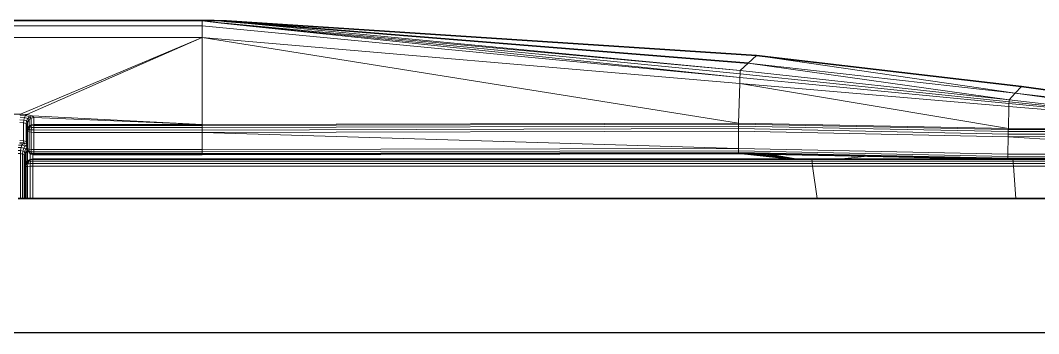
# Model space of a CAD drawing. Header units: inches. Extents: x 1 to 101, y 1 to 36.
# Drawn here: x 38.27 to 45.2, y 33.41 to 35.54 of the extents above; entities that cross this region are included whole.
import ezdxf

# ---------------------------------------------------------------- set-up
doc = ezdxf.new("R2010")
doc.units = ezdxf.units.IN
doc.header["$MEASUREMENT"] = 0
doc.layers.add('Default', color=7, linetype='Continuous')

msp = doc.modelspace()

# ---------------------------------------------------------------- linework, layer by layer
at = {"layer": 'Default', "color": 7, "lineweight": 35, "ltscale": 5.332711, "transparency": 33554687}
for p, q in [((36.7946, 35.5358), (39.5908, 35.5358)), ((39.5908, 35.5358), (39.6408, 35.5318)), ((39.6735, 35.5318), (39.6408, 35.5318)), ((39.6408, 35.5318), (39.6729, 35.5292)), ((39.6729, 35.5292), (39.6775, 35.5289)), ((43.278, 35.2958), (39.6735, 35.5318)), ((39.6775, 35.5289), (40.1164, 35.4938)), ((40.1164, 35.4938), (43.2224, 35.2454)), ((45.0802, 35.0861), (43.278, 35.2958)), ((46.8379, 34.8445), (45.0802, 35.0861)), ((38.3179, 34.8281), (38.3179, 34.7851)), ((38.3179, 34.7851), (38.3179, 34.7066)), ((38.3179, 34.7066), (38.3179, 34.6933)), ((38.3179, 34.6933), (38.3179, 34.6883)), ((38.3179, 34.6883), (38.3179, 34.6779)), ((38.3179, 34.6779), (38.3179, 34.6707)), ((38.3179, 34.6707), (38.3179, 34.6687)), ((38.3205, 34.6564), (38.3179, 34.6687)), ((38.3214, 34.6521), (38.3205, 34.6564)), ((38.3225, 34.6507), (38.3214, 34.6521)), ((38.3234, 34.6492), (38.3225, 34.6507)), ((38.3234, 34.6492), (38.3247, 34.6482)), ((38.326, 34.6454), (38.3247, 34.6482)), ((38.3286, 34.6416), (38.326, 34.6454)), ((38.3327, 34.6354), (38.3385, 34.6319)), ((38.3385, 34.6319), (38.3394, 34.6314)), ((38.3394, 34.6314), (38.346, 34.6276)), ((38.357, 34.6255), (38.346, 34.6276)), ((43.1559, 34.6308), (39.5085, 34.6243)), ((43.1559, 34.6308), (43.1823, 34.6302)), ((43.1823, 34.6302), (43.2278, 34.6293)), ((43.2278, 34.6293), (43.2805, 34.6282)), ((43.2805, 34.6282), (43.3228, 34.6273)), ((43.3531, 34.6267), (43.3228, 34.6273)), ((38.307, 34.6098), (38.307, 34.5413)), ((38.3108, 34.5604), (38.307, 34.5413)), ((38.3108, 34.5604), (38.3216, 34.5766)), ((38.3216, 34.5766), (38.3301, 34.5823)), ((38.3301, 34.5823), (38.3378, 34.5875)), ((38.3378, 34.5875), (38.3475, 34.5894)), ((38.357, 34.5912), (38.3475, 34.5894)), ((38.3629, 34.6243), (38.357, 34.6255)), ((43.5127, 34.5912), (38.357, 34.5912)), ((39.5085, 34.6243), (38.3629, 34.6243)), ((43.3531, 34.6267), (43.3665, 34.6264)), ((43.3665, 34.6264), (44.0334, 34.6125)), ((43.5485, 34.5912), (43.5127, 34.5912)), ((43.5603, 34.5912), (43.5485, 34.5912)), ((43.6561, 34.5912), (43.5603, 34.5912)), ((43.8366, 34.5912), (43.6561, 34.5912)), ((44.987, 34.5927), (43.8366, 34.5912)), ((44.0334, 34.6125), (44.987, 34.5927)), ((45.0232, 34.5912), (44.987, 34.5927)), ((45.0355, 34.5912), (45.0232, 34.5912)), ((46.1851, 34.5968), (45.0355, 34.5912)), ((46.2355, 34.5911), (45.0355, 34.5912)), ((38.307, 34.3236), (38.307, 34.5413)), ((38.2724, 34.3236), (38.257, 34.3236)), ((38.2864, 34.3236), (38.2724, 34.3236)), ((38.2974, 34.3236), (38.2864, 34.3236)), ((38.3045, 34.3236), (38.2974, 34.3236)), ((38.307, 34.3236), (38.3045, 34.3236)), ((38.3108, 34.3236), (38.307, 34.3236)), ((38.3216, 34.3236), (38.3108, 34.3236)), ((38.3378, 34.3236), (38.3216, 34.3236)), ((38.357, 34.3236), (38.3378, 34.3236)), ((43.6919, 34.3236), (38.357, 34.3236)), ((45.0417, 34.3236), (43.6919, 34.3236)), ((46.328, 34.3236), (45.0417, 34.3236)), ((48.768, 33.4145), (27.7694, 33.4054))]:
    msp.add_line(p, q, dxfattribs=at)
at = {"layer": 'Default', "color": 251, "lineweight": 0, "true_color": 0x525252, "transparency": 33554687}
for p, q in [((36.8773, 35.5318), (39.5082, 35.5318)), ((39.5082, 35.5318), (39.5082, 35.4992)), ((39.5082, 35.4992), (36.8773, 35.4992)), ((43.1659, 35.1467), (39.6371, 35.5177)), ((39.6371, 35.5177), (43.1669, 35.1717)), ((43.1669, 35.1717), (43.1659, 35.1467))]:
    msp.add_line(p, q, dxfattribs=at).dxf.unprotected_set("ltscale", 0)
at = {"layer": 'Default', "color": 7, "lineweight": 15, "ltscale": 5.332711, "transparency": 33554687}
for p, q in [((39.5082, 35.5318), (36.8773, 35.5318)), ((39.5908, 35.5358), (39.5082, 35.5318)), ((39.5082, 35.5318), (39.5082, 35.4992)), ((39.6371, 35.5199), (39.5082, 35.5318)), ((39.6371, 35.5177), (39.5082, 35.5318)), ((39.6775, 35.5289), (39.6735, 35.5318)), ((39.5082, 35.4992), (36.8773, 35.4992)), ((39.5082, 35.4992), (39.5082, 35.4203)), ((43.1659, 35.1467), (39.5082, 35.4992)), ((39.6371, 35.5177), (39.6371, 35.5199)), ((43.1669, 35.195), (39.6371, 35.5199)), ((43.1669, 35.1717), (39.6371, 35.5177)), ((39.5082, 35.4203), (36.8773, 35.4203)), ((39.5082, 35.4203), (38.2739, 34.8978)), ((38.3164, 34.8948), (39.5082, 35.4203)), ((43.165, 35.1073), (39.5082, 35.4203)), ((39.5082, 34.8284), (39.5082, 35.4203)), ((43.278, 35.2958), (43.2224, 35.2454)), ((43.2224, 35.2454), (43.1669, 35.195)), ((43.1669, 35.195), (43.1669, 35.1717)), ((43.1669, 35.195), (44.9963, 34.9945)), ((45.0383, 35.0403), (43.2224, 35.2454)), ((43.1659, 35.1467), (43.165, 35.1073)), ((43.1669, 35.1717), (43.1659, 35.1467)), ((44.9958, 34.9704), (43.1659, 35.1467)), ((44.9963, 34.9829), (43.1669, 35.1717)), ((43.165, 35.1073), (43.1567, 34.8369)), ((44.9953, 34.9507), (43.165, 35.1073)), ((45.0802, 35.0861), (45.0383, 35.0403)), ((44.9958, 34.9704), (44.9963, 34.9829)), ((44.9963, 34.9945), (45.0383, 35.0403)), ((44.9963, 34.9829), (44.9963, 34.9945)), ((46.7262, 34.8038), (44.9963, 34.9829)), ((45.0383, 35.0403), (46.8104, 34.8401)), ((44.9914, 34.8005), (44.9953, 34.9507)), ((44.9953, 34.9507), (44.9958, 34.9704)), ((46.6865, 34.806), (44.9953, 34.9507)), ((44.9958, 34.9704), (46.6865, 34.806)), ((38.1117, 34.8978), (38.2739, 34.8978)), ((38.2679, 34.8415), (38.2929, 34.8397)), ((38.2683, 34.8594), (38.2946, 34.8574)), ((38.2696, 34.8768), (38.2996, 34.8747)), ((38.2739, 34.8978), (38.2716, 34.8903)), ((38.2716, 34.8903), (38.3075, 34.8878)), ((38.2739, 34.8978), (38.3164, 34.8948)), ((38.2946, 34.8574), (38.2929, 34.8397)), ((38.2929, 34.8397), (38.2929, 34.7175)), ((38.2929, 34.8397), (38.3112, 34.8347)), ((38.2996, 34.8747), (38.2946, 34.8574)), ((38.314, 34.852), (38.2946, 34.8574)), ((38.3075, 34.8878), (38.2996, 34.8747)), ((38.323, 34.8685), (38.2996, 34.8747)), ((38.3075, 34.8878), (38.3164, 34.8948)), ((38.3366, 34.8804), (38.3075, 34.8878)), ((38.314, 34.852), (38.3112, 34.8347)), ((38.3112, 34.7128), (38.3112, 34.8347)), ((38.3112, 34.8347), (38.3179, 34.8281)), ((38.323, 34.8685), (38.314, 34.852)), ((38.314, 34.852), (38.3211, 34.8446)), ((38.3164, 34.8948), (38.3515, 34.8857)), ((38.3179, 34.8281), (38.3195, 34.8366)), ((38.3195, 34.8366), (38.3211, 34.8446)), ((38.3195, 34.8366), (38.3214, 34.8017)), ((38.3211, 34.8446), (38.3311, 34.8606)), ((38.323, 34.8685), (38.3304, 34.875)), ((38.3311, 34.8606), (38.323, 34.8685)), ((38.3304, 34.875), (38.3366, 34.8804)), ((38.3389, 34.866), (38.3311, 34.8606)), ((38.3311, 34.8606), (38.3311, 34.8157)), ((38.3366, 34.8804), (38.3447, 34.8833)), ((38.3462, 34.8711), (38.3366, 34.8804)), ((38.3389, 34.866), (38.3462, 34.8711)), ((38.3447, 34.8833), (38.3515, 34.8857)), ((38.3462, 34.8711), (38.3457, 34.8251)), ((38.3548, 34.873), (38.3462, 34.8711)), ((38.3515, 34.8857), (38.3625, 34.8748)), ((38.3515, 34.8857), (39.5082, 34.8284)), ((38.3548, 34.873), (38.3625, 34.8748)), ((38.3629, 34.8284), (38.3625, 34.8748)), ((38.3625, 34.8748), (39.5082, 34.8284)), ((43.1567, 34.8369), (39.5082, 34.8284)), ((43.1567, 34.8369), (43.1566, 34.8299)), ((44.9914, 34.8005), (43.1567, 34.8369)), ((38.3214, 34.8017), (38.3179, 34.7851)), ((38.3214, 34.7807), (38.3179, 34.7851)), ((38.3214, 34.8017), (38.3311, 34.8157)), ((38.3247, 34.797), (38.3214, 34.8017)), ((38.3214, 34.7807), (38.3247, 34.797)), ((38.3311, 34.777), (38.3214, 34.7807)), ((38.3214, 34.6643), (38.3214, 34.7807)), ((38.3247, 34.797), (38.3324, 34.8106)), ((38.3324, 34.792), (38.3247, 34.797)), ((38.3311, 34.8157), (38.3457, 34.8251)), ((38.3324, 34.8106), (38.3311, 34.8157)), ((38.3311, 34.777), (38.3324, 34.792)), ((38.3457, 34.7745), (38.3311, 34.777)), ((38.3311, 34.6605), (38.3311, 34.777)), ((38.3324, 34.8106), (38.3461, 34.8176)), ((38.336, 34.8041), (38.3324, 34.8106)), ((38.3324, 34.792), (38.336, 34.8041)), ((38.3461, 34.7915), (38.3324, 34.792)), ((38.3476, 34.8066), (38.336, 34.8041)), ((38.3457, 34.8251), (38.3629, 34.8284)), ((38.3457, 34.8251), (38.3461, 34.8176)), ((38.3461, 34.7915), (38.3457, 34.7745)), ((38.3457, 34.658), (38.3457, 34.7745)), ((38.3457, 34.7745), (38.3629, 34.7736)), ((38.3461, 34.8176), (38.3629, 34.8207)), ((38.3461, 34.8176), (38.3476, 34.8066)), ((38.3476, 34.8066), (38.3461, 34.7915)), ((38.3629, 34.791), (38.3461, 34.7915)), ((38.3629, 34.8075), (38.3476, 34.8066)), ((39.5082, 34.8284), (38.3629, 34.8284)), ((38.3629, 34.8207), (38.3629, 34.8284)), ((39.5082, 34.8211), (38.3629, 34.8207)), ((38.3629, 34.8207), (38.3629, 34.8075)), ((38.3629, 34.8075), (38.3629, 34.791)), ((39.5082, 34.8075), (38.3629, 34.8075)), ((38.3629, 34.791), (38.3629, 34.7736)), ((39.5082, 34.7902), (38.3629, 34.791)), ((38.3629, 34.6571), (38.3629, 34.7736)), ((38.3629, 34.7736), (39.5082, 34.7736)), ((39.5082, 34.8211), (43.1566, 34.8299)), ((39.5082, 34.8284), (39.5082, 34.8211)), ((39.5082, 34.8211), (39.5082, 34.8075)), ((39.5082, 34.8075), (43.1565, 34.8165)), ((39.5082, 34.8075), (39.5082, 34.7902)), ((39.5082, 34.7902), (43.1564, 34.7993)), ((39.5082, 34.7736), (39.5082, 34.7902)), ((39.5082, 34.7736), (43.1563, 34.7823)), ((39.5082, 34.7736), (39.5084, 34.6571)), ((43.1563, 34.7823), (43.156, 34.6647)), ((43.1564, 34.7993), (43.1563, 34.7823)), ((43.1563, 34.7823), (44.9902, 34.744)), ((43.1565, 34.8165), (43.1564, 34.7993)), ((43.1564, 34.7993), (44.9905, 34.7614)), ((43.1566, 34.8299), (43.1565, 34.8165)), ((43.1565, 34.8165), (44.9909, 34.779)), ((43.1566, 34.8299), (44.9912, 34.7928)), ((44.9905, 34.7614), (44.9909, 34.779)), ((44.9909, 34.779), (44.9912, 34.7928)), ((46.7597, 34.7825), (44.9909, 34.779)), ((44.9912, 34.7928), (44.9914, 34.8005)), ((46.7213, 34.7991), (44.9912, 34.7928)), ((46.6865, 34.806), (44.9914, 34.8005)), ((38.2929, 34.7175), (38.2679, 34.7191)), ((38.2685, 34.7041), (38.2946, 34.7023)), ((38.269, 34.6979), (38.2805, 34.6969)), ((38.288, 34.6964), (38.2805, 34.6969)), ((38.286, 34.692), (38.288, 34.6964)), ((38.288, 34.6964), (38.2914, 34.6959)), ((38.3112, 34.7128), (38.2929, 34.7175)), ((38.2946, 34.7023), (38.2929, 34.7175)), ((38.2974, 34.6954), (38.2946, 34.7023)), ((38.3141, 34.6971), (38.2946, 34.7023)), ((38.3179, 34.7066), (38.3112, 34.7128)), ((38.3141, 34.6971), (38.3112, 34.7128)), ((38.3179, 34.6933), (38.3141, 34.6971)), ((44.9878, 34.6257), (44.9902, 34.744)), ((44.9905, 34.7614), (44.9902, 34.744)), ((44.9902, 34.744), (46.779, 34.7497)), ((46.7807, 34.7629), (44.9905, 34.7614)), ((38.2724, 34.6297), (38.257, 34.6309)), ((38.2572, 34.6519), (38.2735, 34.6507)), ((38.2581, 34.6719), (38.2774, 34.6707)), ((38.2595, 34.6879), (38.282, 34.6866)), ((38.2735, 34.6507), (38.2724, 34.6297)), ((38.2864, 34.6264), (38.2724, 34.6297)), ((38.2724, 34.6297), (38.2724, 34.3236)), ((38.2735, 34.6507), (38.2774, 34.6707)), ((38.2735, 34.6507), (38.2884, 34.6473)), ((38.2774, 34.6707), (38.28, 34.6795)), ((38.2956, 34.6671), (38.2774, 34.6707)), ((38.28, 34.6795), (38.282, 34.6866)), ((38.286, 34.692), (38.282, 34.6866)), ((38.3047, 34.6824), (38.282, 34.6866)), ((38.2864, 34.6264), (38.2884, 34.6473)), ((38.2884, 34.6473), (38.2956, 34.6671)), ((38.2884, 34.6473), (38.3003, 34.6422)), ((38.2914, 34.6959), (38.2974, 34.6954)), ((38.2956, 34.6671), (38.3007, 34.6756)), ((38.2956, 34.6671), (38.3097, 34.6616)), ((38.2974, 34.6954), (38.3014, 34.6941)), ((38.3003, 34.6422), (38.2974, 34.6215)), ((38.3003, 34.6422), (38.3097, 34.6616)), ((38.3079, 34.636), (38.3003, 34.6422)), ((38.3007, 34.6756), (38.3047, 34.6824)), ((38.3045, 34.6157), (38.3079, 34.636)), ((38.3119, 34.6873), (38.3047, 34.6824)), ((38.3047, 34.6824), (38.3179, 34.6779)), ((38.307, 34.6098), (38.3105, 34.6298)), ((38.3079, 34.636), (38.3136, 34.6462)), ((38.3079, 34.636), (38.3105, 34.6298)), ((38.3097, 34.6616), (38.3169, 34.6696)), ((38.3186, 34.6548), (38.3097, 34.6616)), ((38.3105, 34.6298), (38.316, 34.6387)), ((38.3108, 34.5604), (38.3105, 34.6298)), ((38.3119, 34.6873), (38.3146, 34.6893)), ((38.3136, 34.6462), (38.3186, 34.6548)), ((38.316, 34.6387), (38.3215, 34.6479)), ((38.3169, 34.6696), (38.3179, 34.6707)), ((38.3179, 34.6687), (38.3214, 34.6643)), ((38.3186, 34.6548), (38.3205, 34.6564)), ((38.3214, 34.6521), (38.3186, 34.6548)), ((38.3205, 34.6564), (38.3214, 34.6643)), ((38.3214, 34.6643), (38.3311, 34.6605)), ((38.3215, 34.6479), (38.3234, 34.6492)), ((38.3216, 34.5766), (38.3215, 34.6479)), ((38.3247, 34.6482), (38.3324, 34.6461)), ((38.3304, 34.6388), (38.3286, 34.6416)), ((38.3327, 34.6354), (38.3304, 34.6388)), ((38.3311, 34.6605), (38.3324, 34.6461)), ((38.3311, 34.6605), (38.3457, 34.658)), ((38.3324, 34.6461), (38.336, 34.6359)), ((38.3324, 34.6461), (38.3461, 34.6426)), ((38.336, 34.6359), (38.3327, 34.6354)), ((38.3477, 34.6314), (38.336, 34.6359)), ((38.3378, 34.5875), (38.3385, 34.6319)), ((38.3629, 34.6571), (38.3457, 34.658)), ((38.3457, 34.658), (38.3461, 34.6426)), ((38.3477, 34.6314), (38.346, 34.6276)), ((38.3461, 34.6426), (38.3477, 34.6314)), ((38.3461, 34.6426), (38.3629, 34.6414)), ((38.3629, 34.6299), (38.3477, 34.6314)), ((39.5084, 34.6571), (38.3629, 34.6571)), ((38.3629, 34.6414), (38.3629, 34.6571)), ((39.5085, 34.642), (38.3629, 34.6414)), ((38.3629, 34.6414), (38.3629, 34.6299)), ((38.3629, 34.6299), (38.3629, 34.6243)), ((39.5085, 34.6299), (38.3629, 34.6299)), ((43.156, 34.6647), (39.5084, 34.6571)), ((39.5084, 34.6571), (39.5085, 34.642)), ((39.5085, 34.642), (43.156, 34.6494)), ((39.5085, 34.642), (39.5085, 34.6299)), ((39.5085, 34.6299), (43.1559, 34.6369)), ((39.5085, 34.6299), (39.5085, 34.6243)), ((43.156, 34.6494), (43.1559, 34.6369)), ((43.1559, 34.6369), (43.1559, 34.6308)), ((43.1559, 34.6369), (44.9871, 34.5984)), ((43.1559, 34.6308), (43.5127, 34.5912)), ((44.9878, 34.6257), (43.156, 34.6647)), ((43.156, 34.6647), (43.156, 34.6494)), ((43.156, 34.6494), (44.9874, 34.6107)), ((43.1823, 34.6302), (43.5127, 34.5912)), ((43.2278, 34.6293), (43.5127, 34.5912)), ((43.2805, 34.6282), (43.5485, 34.5912)), ((43.3228, 34.6273), (43.5603, 34.5912)), ((46.7745, 34.6305), (44.9878, 34.6257)), ((38.2864, 34.3236), (38.2864, 34.6264)), ((38.2864, 34.6264), (38.2974, 34.6215)), ((38.2974, 34.3236), (38.2974, 34.6215)), ((38.2974, 34.6215), (38.3045, 34.6157)), ((38.3045, 34.6157), (38.3045, 34.3236)), ((38.3045, 34.6157), (38.307, 34.6098)), ((38.3108, 34.5421), (38.3145, 34.5608)), ((38.3145, 34.5608), (38.3108, 34.5604)), ((38.3145, 34.5608), (38.323, 34.576)), ((38.323, 34.5598), (38.3145, 34.5608)), ((38.3216, 34.5766), (38.323, 34.576)), ((38.3216, 34.5429), (38.323, 34.5598)), ((38.323, 34.576), (38.3382, 34.5846)), ((38.323, 34.576), (38.327, 34.5725)), ((38.323, 34.5598), (38.327, 34.5725)), ((38.3382, 34.5618), (38.323, 34.5598)), ((38.327, 34.5725), (38.3399, 34.5767)), ((38.3378, 34.5875), (38.3382, 34.5846)), ((38.3382, 34.5618), (38.3378, 34.5434)), ((38.3382, 34.5846), (38.357, 34.5883)), ((38.3382, 34.5846), (38.3399, 34.5767)), ((38.3399, 34.5767), (38.3382, 34.5618)), ((38.357, 34.5624), (38.3382, 34.5618)), ((38.3399, 34.5767), (38.357, 34.5781)), ((38.357, 34.5912), (38.357, 34.6255)), ((38.357, 34.5883), (38.357, 34.5912)), ((43.6556, 34.5885), (38.357, 34.5883)), ((38.357, 34.5883), (38.357, 34.5781)), ((38.357, 34.5781), (38.357, 34.5624)), ((43.6563, 34.5781), (38.357, 34.5781)), ((38.357, 34.5624), (38.357, 34.5436)), ((43.6581, 34.5616), (38.357, 34.5624)), ((43.3531, 34.6267), (43.5603, 34.5912)), ((43.6561, 34.5912), (43.6556, 34.5885)), ((45.0229, 34.5885), (43.6556, 34.5885)), ((43.6556, 34.5885), (43.6563, 34.5781)), ((43.6563, 34.5781), (45.0233, 34.5781)), ((43.6581, 34.5616), (43.6563, 34.5781)), ((43.6605, 34.5436), (43.6581, 34.5616)), ((43.6581, 34.5616), (45.0243, 34.5616)), ((43.8366, 34.5912), (44.0334, 34.6125)), ((44.987, 34.5927), (44.9871, 34.5984)), ((44.9871, 34.5984), (44.9874, 34.6107)), ((46.7528, 34.6064), (44.9871, 34.5984)), ((44.9874, 34.6107), (44.9878, 34.6257)), ((46.7742, 34.6193), (44.9874, 34.6107)), ((45.0229, 34.5885), (45.0232, 34.5912)), ((46.3328, 34.5885), (45.0229, 34.5885)), ((45.0233, 34.5781), (45.0229, 34.5885)), ((46.3302, 34.5781), (45.0233, 34.5781)), ((45.0243, 34.5616), (45.0233, 34.5781)), ((45.0243, 34.5616), (45.0255, 34.5436)), ((46.3285, 34.5616), (45.0243, 34.5616)), ((45.0355, 34.5912), (45.0358, 34.5929)), ((38.3108, 34.5421), (38.307, 34.5413)), ((38.3216, 34.5429), (38.3108, 34.5421)), ((38.3108, 34.3236), (38.3108, 34.5421)), ((38.3378, 34.5434), (38.3216, 34.5429)), ((38.3216, 34.3236), (38.3216, 34.5429)), ((38.3378, 34.5434), (38.357, 34.5436)), ((38.3378, 34.3236), (38.3378, 34.5434)), ((38.357, 34.3236), (38.357, 34.5436)), ((38.357, 34.5436), (43.6605, 34.5436)), ((43.6605, 34.5436), (43.6919, 34.3236)), ((43.6605, 34.5436), (45.0255, 34.5436)), ((45.0255, 34.5436), (45.0417, 34.3236)), ((45.0255, 34.5436), (46.328, 34.5436))]:
    msp.add_line(p, q, dxfattribs=at)
at = {"layer": 'Default', "color": 250, "lineweight": 0, "true_color": 0x272727, "transparency": 33554687}
for p, q in [((39.5082, 35.4992), (39.5082, 35.5318)), ((39.5082, 35.5318), (39.6371, 35.5177)), ((43.1659, 35.1467), (39.5082, 35.4992)), ((39.6371, 35.5177), (43.1659, 35.1467))]:
    msp.add_line(p, q, dxfattribs=at).dxf.unprotected_set("ltscale", 0)
at = {"layer": 'Default', "color": 250, "lineweight": 0, "true_color": 0x454545, "transparency": 33554687}
for p, q in [((39.6735, 35.5318), (43.278, 35.2958)), ((43.2224, 35.2454), (39.6735, 35.5318)), ((43.1669, 35.195), (39.6775, 35.5289)), ((39.6775, 35.5289), (40.1164, 35.4938)), ((40.1164, 35.4938), (43.2224, 35.2454)), ((43.278, 35.2958), (43.2224, 35.2454)), ((43.2224, 35.2454), (43.278, 35.2958)), ((43.278, 35.2958), (45.0802, 35.0861)), ((45.0383, 35.0403), (43.278, 35.2958)), ((43.278, 35.2958), (45.0383, 35.0403)), ((43.1669, 35.195), (43.2224, 35.2454)), ((43.2224, 35.2454), (43.1669, 35.195)), ((44.9963, 34.9945), (43.1669, 35.195)), ((45.0383, 35.0403), (43.2224, 35.2454)), ((43.2224, 35.2454), (45.0383, 35.0403)), ((44.9963, 34.9945), (43.2224, 35.2454)), ((43.2224, 35.2454), (44.9963, 34.9945)), ((45.0802, 35.0861), (45.0383, 35.0403)), ((45.0383, 35.0403), (45.0802, 35.0861)), ((45.0802, 35.0861), (46.8104, 34.8401)), ((44.9958, 34.9704), (44.9963, 34.9829)), ((45.0383, 35.0403), (44.9963, 34.9945)), ((44.9963, 34.9945), (45.0383, 35.0403)), ((46.7262, 34.8038), (44.9963, 34.9945)), ((44.9963, 34.9829), (44.9963, 34.9945)), ((44.9963, 34.9945), (46.7262, 34.8038)), ((44.9963, 34.9829), (46.7262, 34.8038)), ((46.7262, 34.8038), (44.9963, 34.9829)), ((45.0383, 35.0403), (46.7387, 34.8048)), ((46.8104, 34.8401), (45.0383, 35.0403)), ((45.0383, 35.0403), (46.8104, 34.8401)), ((46.7387, 34.8048), (45.0383, 35.0403)), ((46.6865, 34.806), (44.9958, 34.9704))]:
    msp.add_line(p, q, dxfattribs=at).dxf.unprotected_set("ltscale", 0)
at = {"layer": 'Default', "color": 251, "lineweight": 0, "true_color": 0x6c6c6c, "transparency": 33554687}
for p, q in [((36.8773, 35.4992), (39.5082, 35.4992)), ((39.5082, 35.4992), (39.5082, 35.4203)), ((39.5082, 35.4203), (39.5082, 35.4992)), ((39.5082, 35.4992), (43.1659, 35.1467)), ((39.5082, 35.4203), (36.8773, 35.4203)), ((43.165, 35.1073), (39.5082, 35.4203)), ((43.1659, 35.1467), (43.165, 35.1073)), ((43.165, 35.1073), (43.1659, 35.1467)), ((43.1659, 35.1467), (44.9958, 34.9704)), ((44.9953, 34.9507), (43.165, 35.1073)), ((44.9958, 34.9704), (44.9953, 34.9507)), ((44.9912, 34.7928), (46.7213, 34.7991)), ((46.7597, 34.7825), (44.9912, 34.7928))]:
    msp.add_line(p, q, dxfattribs=at).dxf.unprotected_set("ltscale", 0)
at = {"layer": 'Default', "color": 251, "lineweight": 0, "true_color": 0x5a5a5a, "transparency": 33554687}
for p, q in [((39.6371, 35.5177), (39.6371, 35.5199)), ((39.6371, 35.5199), (43.1669, 35.195)), ((43.1669, 35.1717), (39.6371, 35.5177)), ((43.1669, 35.195), (43.1669, 35.1717)), ((43.1659, 35.1467), (43.1669, 35.1717)), ((44.9958, 34.9704), (43.1659, 35.1467)), ((43.1669, 35.1717), (44.9963, 34.9829)), ((44.9963, 34.9829), (44.9958, 34.9704)), ((44.9953, 34.9507), (44.9958, 34.9704)), ((46.6865, 34.806), (44.9953, 34.9507)), ((44.9958, 34.9704), (46.6865, 34.806))]:
    msp.add_line(p, q, dxfattribs=at).dxf.unprotected_set("ltscale", 0)
at = {"layer": 'Default', "color": 251, "lineweight": 0, "true_color": 0x666666, "transparency": 33554687}
for p, q in [((36.8773, 35.4203), (39.5082, 35.4203)), ((39.5082, 35.4203), (38.2739, 34.8978)), ((38.2739, 34.8978), (39.5082, 35.4203)), ((38.3164, 34.8948), (39.5082, 35.4203)), ((39.5082, 35.4203), (38.3164, 34.8948)), ((39.5082, 34.8284), (39.5082, 35.4203)), ((39.5082, 35.4203), (43.1567, 34.8369)), ((39.5082, 35.4203), (39.5082, 34.8284)), ((38.2739, 34.8978), (38.1117, 34.8978)), ((38.1117, 34.8978), (38.2739, 34.8978)), ((38.2739, 34.8978), (38.2716, 34.8903)), ((38.3164, 34.8948), (38.2739, 34.8978)), ((38.3515, 34.8857), (38.3164, 34.8948)), ((38.3625, 34.8748), (38.3515, 34.8857)), ((38.3515, 34.8857), (39.5082, 34.8284)), ((39.5082, 34.8284), (38.3515, 34.8857)), ((38.3629, 34.8284), (38.3625, 34.8748)), ((38.3625, 34.8748), (39.5082, 34.8284)), ((39.5082, 34.8284), (38.3625, 34.8748)), ((39.5082, 34.8284), (43.1567, 34.8369)), ((43.1567, 34.8369), (39.5082, 34.8284)), ((43.1567, 34.8369), (43.1566, 34.8299)), ((39.5082, 34.8284), (38.3629, 34.8284)), ((38.3629, 34.8284), (39.5082, 34.8284)), ((38.3629, 34.8207), (38.3629, 34.8284)), ((39.5082, 34.8211), (38.3629, 34.8207)), ((43.1566, 34.8299), (39.5082, 34.8211)), ((39.5082, 34.8284), (39.5082, 34.8211)), ((39.5082, 34.8211), (39.5082, 34.8284))]:
    msp.add_line(p, q, dxfattribs=at).dxf.unprotected_set("ltscale", 0)
at = {"layer": 'Default', "color": 251, "lineweight": 0, "true_color": 0x646464, "transparency": 33554687}
for p, q in [((39.5082, 35.4203), (43.165, 35.1073)), ((43.1567, 34.8369), (39.5082, 35.4203)), ((43.165, 35.1073), (43.1567, 34.8369)), ((43.1567, 34.8369), (43.165, 35.1073)), ((43.165, 35.1073), (44.9914, 34.8005)), ((43.1566, 34.8299), (43.1567, 34.8369)), ((44.9914, 34.8005), (43.1567, 34.8369)), ((43.1567, 34.8369), (44.9914, 34.8005)), ((44.9912, 34.7928), (43.1566, 34.8299)), ((44.9914, 34.8005), (44.9912, 34.7928))]:
    msp.add_line(p, q, dxfattribs=at).dxf.unprotected_set("ltscale", 0)
at = {"layer": 'Default', "color": 251, "lineweight": 0, "true_color": 0x545454, "transparency": 33554687}
for p, q in [((43.1669, 35.1717), (43.1669, 35.195)), ((43.1669, 35.195), (44.9963, 34.9945)), ((44.9963, 34.9829), (43.1669, 35.1717)), ((44.9963, 34.9945), (44.9963, 34.9829))]:
    msp.add_line(p, q, dxfattribs=at).dxf.unprotected_set("ltscale", 0)
at = {"layer": 'Default', "color": 251, "lineweight": 0, "true_color": 0x696969, "transparency": 33554687}
for p, q in [((44.9914, 34.8005), (43.165, 35.1073)), ((43.165, 35.1073), (44.9953, 34.9507)), ((44.9914, 34.8005), (44.9953, 34.9507)), ((44.9953, 34.9507), (44.9914, 34.8005)), ((44.9953, 34.9507), (46.6865, 34.806)), ((44.9912, 34.7928), (44.9914, 34.8005)), ((46.7213, 34.7991), (44.9912, 34.7928)), ((46.6865, 34.806), (44.9914, 34.8005)), ((44.9914, 34.8005), (46.6865, 34.806))]:
    msp.add_line(p, q, dxfattribs=at).dxf.unprotected_set("ltscale", 0)
at = {"layer": 'Default', "color": 9, "lineweight": 0, "true_color": 0xc6c6c6, "transparency": 33554687}
for p, q in [((38.2679, 34.8415), (38.2929, 34.8397)), ((38.2929, 34.8397), (38.2929, 34.7175)), ((38.3629, 34.7736), (39.5082, 34.7736)), ((38.3629, 34.6571), (38.3629, 34.7736)), ((39.5082, 34.7736), (39.5084, 34.6571)), ((39.5084, 34.6571), (39.5082, 34.7736)), ((39.5082, 34.7736), (43.156, 34.6647)), ((38.2929, 34.7175), (38.2679, 34.7191)), ((39.5084, 34.6571), (38.3629, 34.6571)), ((43.156, 34.6647), (39.5084, 34.6571))]:
    msp.add_line(p, q, dxfattribs=at).dxf.unprotected_set("ltscale", 0)
at = {"layer": 'Default', "color": 253, "lineweight": 0, "true_color": 0xa3a3a3, "transparency": 33554687}
for p, q in [((38.2929, 34.7175), (38.2929, 34.8397)), ((38.2929, 34.8397), (38.3112, 34.8347)), ((38.3112, 34.8347), (38.3112, 34.7128)), ((38.3112, 34.7128), (38.2929, 34.7175)), ((38.2974, 34.3236), (38.2974, 34.6215)), ((38.2974, 34.6215), (38.3045, 34.6157)), ((38.3045, 34.6157), (38.3045, 34.3236)), ((38.3045, 34.3236), (38.2974, 34.3236))]:
    msp.add_line(p, q, dxfattribs=at).dxf.unprotected_set("ltscale", 0)
at = {"layer": 'Default', "color": 251, "lineweight": 0, "true_color": 0x676767, "transparency": 33554687}
for p, q in [((38.3112, 34.7128), (38.3112, 34.8347)), ((38.3112, 34.8347), (38.3179, 34.8281)), ((38.3179, 34.8281), (38.3179, 34.7851)), ((38.3179, 34.7851), (38.3179, 34.7066)), ((38.3179, 34.7066), (38.3112, 34.7128))]:
    msp.add_line(p, q, dxfattribs=at).dxf.unprotected_set("ltscale", 0)
at = {"layer": 'Default', "color": 251, "lineweight": 0, "true_color": 0x5e5e5e, "transparency": 33554687}
for p, q in [((38.3179, 34.7851), (38.3214, 34.7807)), ((38.3179, 34.7066), (38.3179, 34.7851)), ((38.3214, 34.7807), (38.3214, 34.6643)), ((38.3179, 34.6933), (38.3179, 34.7066)), ((38.3179, 34.6883), (38.3179, 34.6933)), ((38.3179, 34.6779), (38.3179, 34.6883)), ((38.3179, 34.6707), (38.3179, 34.6779)), ((38.3179, 34.6687), (38.3179, 34.6707)), ((38.3214, 34.6643), (38.3179, 34.6687))]:
    msp.add_line(p, q, dxfattribs=at).dxf.unprotected_set("ltscale", 0)
at = {"layer": 'Default', "color": 253, "lineweight": 0, "true_color": 0xb0b0b0, "transparency": 33554687}
for p, q in [((38.3214, 34.7807), (38.3311, 34.777)), ((38.3214, 34.6643), (38.3214, 34.7807)), ((38.3311, 34.777), (38.3311, 34.6605)), ((38.3311, 34.6605), (38.3214, 34.6643))]:
    msp.add_line(p, q, dxfattribs=at).dxf.unprotected_set("ltscale", 0)
at = {"layer": 'Default', "color": 9, "lineweight": 0, "true_color": 0xc4c4c4, "transparency": 33554687}
for p, q in [((38.3311, 34.6605), (38.3311, 34.777)), ((38.3311, 34.777), (38.3457, 34.7745)), ((38.3457, 34.658), (38.3457, 34.7745)), ((38.3457, 34.7745), (38.3629, 34.7736)), ((38.3457, 34.7745), (38.3457, 34.658)), ((38.3629, 34.7736), (38.3629, 34.6571)), ((39.5082, 34.8075), (43.1565, 34.8165)), ((39.5082, 34.7902), (39.5082, 34.8075)), ((43.1564, 34.7993), (39.5082, 34.7902)), ((43.1565, 34.8165), (43.1564, 34.7993)), ((38.3457, 34.658), (38.3311, 34.6605)), ((38.3629, 34.6571), (38.3457, 34.658))]:
    msp.add_line(p, q, dxfattribs=at).dxf.unprotected_set("ltscale", 0)
at = {"layer": 'Default', "color": 8, "lineweight": 0, "true_color": 0x7f7f7f, "transparency": 33554687}
for p, q in [((38.3629, 34.8207), (39.5082, 34.8211)), ((38.3629, 34.8075), (38.3629, 34.8207)), ((39.5082, 34.8075), (38.3629, 34.8075)), ((39.5082, 34.8211), (39.5082, 34.8075))]:
    msp.add_line(p, q, dxfattribs=at).dxf.unprotected_set("ltscale", 0)
at = {"layer": 'Default', "color": 8, "lineweight": 0, "true_color": 0x727272, "transparency": 33554687}
for p, q in [((38.3629, 34.791), (38.3629, 34.8075)), ((38.3629, 34.8075), (39.5082, 34.8075)), ((39.5082, 34.7902), (38.3629, 34.791)), ((39.5082, 34.8075), (39.5082, 34.7902))]:
    msp.add_line(p, q, dxfattribs=at).dxf.unprotected_set("ltscale", 0)
at = {"layer": 'Default', "color": 9, "lineweight": 0, "true_color": 0xcbcbcb, "transparency": 33554687}
for p, q in [((38.3629, 34.7736), (38.3629, 34.791)), ((38.3629, 34.791), (39.5082, 34.7902)), ((39.5082, 34.7736), (38.3629, 34.7736)), ((39.5082, 34.7902), (39.5082, 34.7736)), ((43.1563, 34.7823), (43.1564, 34.7993)), ((44.9902, 34.744), (43.1563, 34.7823)), ((43.1564, 34.7993), (44.9905, 34.7614)), ((44.9905, 34.7614), (44.9902, 34.744)), ((38.257, 34.3236), (38.2724, 34.3236)), ((38.2724, 34.3236), (38.2864, 34.3236)), ((38.2864, 34.3236), (38.2974, 34.3236)), ((38.2974, 34.3236), (38.3045, 34.3236)), ((38.3045, 34.3236), (38.307, 34.3236)), ((38.307, 34.3236), (38.3108, 34.3236)), ((38.3108, 34.3236), (38.3216, 34.3236)), ((38.3216, 34.3236), (38.3378, 34.3236)), ((38.3378, 34.3236), (38.357, 34.3236)), ((38.357, 34.3236), (43.6919, 34.3236)), ((43.6919, 34.3236), (45.0417, 34.3236)), ((45.0417, 34.3236), (46.328, 34.3236)), ((48.768, 33.4145), (27.7694, 33.4054)), ((27.7694, 33.4054), (48.768, 33.4145))]:
    msp.add_line(p, q, dxfattribs=at).dxf.unprotected_set("ltscale", 0)
at = {"layer": 'Default', "color": 8, "lineweight": 0, "true_color": 0x7d7d7d, "transparency": 33554687}
for p, q in [((39.5082, 34.8211), (43.1566, 34.8299)), ((39.5082, 34.8075), (39.5082, 34.8211)), ((43.1565, 34.8165), (39.5082, 34.8075)), ((43.1566, 34.8299), (43.1565, 34.8165))]:
    msp.add_line(p, q, dxfattribs=at).dxf.unprotected_set("ltscale", 0)
at = {"layer": 'Default', "color": 8, "lineweight": 0, "true_color": 0x717171, "transparency": 33554687}
for p, q in [((39.5082, 34.7902), (43.1564, 34.7993)), ((39.5082, 34.7736), (39.5082, 34.7902)), ((43.1563, 34.7823), (39.5082, 34.7736)), ((43.1564, 34.7993), (43.1563, 34.7823)), ((38.3629, 34.6571), (39.5084, 34.6571)), ((38.3629, 34.6414), (38.3629, 34.6571)), ((39.5085, 34.642), (38.3629, 34.6414)), ((39.5084, 34.6571), (43.156, 34.6647)), ((39.5084, 34.6571), (39.5085, 34.642)), ((39.5085, 34.642), (39.5084, 34.6571)), ((43.156, 34.6494), (39.5085, 34.642)), ((39.5085, 34.6243), (43.1559, 34.6308)), ((43.1559, 34.6308), (43.5127, 34.5912)), ((43.156, 34.6647), (43.156, 34.6494)), ((43.5127, 34.5912), (43.2278, 34.6293)), ((43.2278, 34.6293), (43.2805, 34.6282)), ((43.2805, 34.6282), (43.5485, 34.5912)), ((43.5485, 34.5912), (43.2805, 34.6282)), ((43.2805, 34.6282), (43.3228, 34.6273)), ((43.3228, 34.6273), (43.5603, 34.5912)), ((38.357, 34.5912), (38.357, 34.6255)), ((38.357, 34.6255), (38.3629, 34.6243)), ((43.5127, 34.5912), (38.357, 34.5912)), ((38.357, 34.5883), (43.6556, 34.5885)), ((38.357, 34.5781), (38.357, 34.5883)), ((43.6563, 34.5781), (38.357, 34.5781)), ((38.3629, 34.6243), (39.5085, 34.6243)), ((43.5485, 34.5912), (43.5127, 34.5912)), ((43.5603, 34.5912), (43.5485, 34.5912)), ((43.6556, 34.5885), (43.6563, 34.5781))]:
    msp.add_line(p, q, dxfattribs=at).dxf.unprotected_set("ltscale", 0)
at = {"layer": 'Default', "color": 9, "lineweight": 0, "true_color": 0xc8c8c8, "transparency": 33554687}
for p, q in [((39.5082, 34.7736), (43.1563, 34.7823)), ((43.156, 34.6647), (39.5082, 34.7736)), ((43.156, 34.6647), (43.1563, 34.7823)), ((43.1563, 34.7823), (43.156, 34.6647)), ((43.1563, 34.7823), (44.9902, 34.744)), ((44.9902, 34.744), (44.9878, 34.6257)), ((44.9878, 34.6257), (43.156, 34.6647))]:
    msp.add_line(p, q, dxfattribs=at).dxf.unprotected_set("ltscale", 0)
at = {"layer": 'Default', "color": 9, "lineweight": 0, "true_color": 0xc3c3c3, "transparency": 33554687}
for p, q in [((43.1564, 34.7993), (43.1565, 34.8165)), ((44.9905, 34.7614), (43.1564, 34.7993)), ((43.1565, 34.8165), (43.1566, 34.8299)), ((43.1565, 34.8165), (44.9909, 34.779)), ((44.9909, 34.779), (43.1565, 34.8165)), ((43.1566, 34.8299), (44.9912, 34.7928)), ((44.9909, 34.779), (44.9905, 34.7614)), ((44.9912, 34.7928), (44.9909, 34.779))]:
    msp.add_line(p, q, dxfattribs=at).dxf.unprotected_set("ltscale", 0)
at = {"layer": 'Default', "color": 9, "lineweight": 0, "true_color": 0xc1c1c1, "transparency": 33554687}
for p, q in [((44.9905, 34.7614), (44.9909, 34.779)), ((44.9909, 34.779), (44.9912, 34.7928)), ((44.9909, 34.779), (46.7597, 34.7825)), ((46.7597, 34.7825), (44.9909, 34.779)), ((44.9912, 34.7928), (46.7597, 34.7825)), ((46.7807, 34.7629), (44.9905, 34.7614))]:
    msp.add_line(p, q, dxfattribs=at).dxf.unprotected_set("ltscale", 0)
at = {"layer": 'Default', "color": 9, "lineweight": 0, "true_color": 0xc9c9c9, "transparency": 33554687}
for p, q in [((44.9878, 34.6257), (44.9902, 34.744)), ((44.9902, 34.744), (46.7745, 34.6305)), ((46.7745, 34.6305), (44.9878, 34.6257)), ((38.357, 34.5436), (38.357, 34.5624)), ((38.357, 34.5624), (43.6581, 34.5616)), ((43.6581, 34.5616), (43.6605, 34.5436)), ((43.6605, 34.5436), (43.6581, 34.5616)), ((43.6581, 34.5616), (45.0243, 34.5616)), ((45.0243, 34.5616), (45.0255, 34.5436)), ((45.0255, 34.5436), (45.0243, 34.5616)), ((45.0243, 34.5616), (46.3285, 34.5616)), ((38.3378, 34.5434), (38.357, 34.5436)), ((38.3378, 34.3236), (38.3378, 34.5434)), ((38.357, 34.5436), (38.357, 34.3236)), ((43.6605, 34.5436), (38.357, 34.5436)), ((45.0255, 34.5436), (43.6605, 34.5436)), ((46.328, 34.5436), (45.0255, 34.5436)), ((38.357, 34.3236), (38.3378, 34.3236))]:
    msp.add_line(p, q, dxfattribs=at).dxf.unprotected_set("ltscale", 0)
at = {"layer": 'Default', "color": 250, "lineweight": 0, "true_color": 0x252525, "transparency": 33554687}
for p, q in [((44.9902, 34.744), (44.9905, 34.7614)), ((46.779, 34.7497), (44.9902, 34.744)), ((44.9905, 34.7614), (46.7807, 34.7629))]:
    msp.add_line(p, q, dxfattribs=at).dxf.unprotected_set("ltscale", 0)
at = {"layer": 'Default', "color": 9, "lineweight": 0, "true_color": 0xcacaca, "transparency": 33554687}
for p, q in [((44.9902, 34.744), (46.779, 34.7497)), ((46.7745, 34.6305), (44.9902, 34.744)), ((38.2724, 34.3236), (38.2724, 34.6297)), ((38.2724, 34.6297), (38.2864, 34.6264)), ((38.2864, 34.6264), (38.2864, 34.3236)), ((38.2864, 34.3236), (38.2724, 34.3236))]:
    msp.add_line(p, q, dxfattribs=at).dxf.unprotected_set("ltscale", 0)
at = {"layer": 'Default', "color": 251, "lineweight": 0, "true_color": 0x6d6d6d, "transparency": 33554687}
for p, q in [((38.257, 34.6309), (38.2724, 34.6297)), ((38.2724, 34.6297), (38.2724, 34.3236)), ((38.3216, 34.5429), (38.3378, 34.5434)), ((38.3216, 34.3236), (38.3216, 34.5429)), ((38.3378, 34.5434), (38.3378, 34.3236)), ((38.2724, 34.3236), (38.257, 34.3236)), ((38.3378, 34.3236), (38.3216, 34.3236))]:
    msp.add_line(p, q, dxfattribs=at).dxf.unprotected_set("ltscale", 0)
at = {"layer": 'Default', "color": 9, "lineweight": 0, "true_color": 0xbdbdbd, "transparency": 33554687}
for p, q in [((38.3629, 34.6414), (39.5085, 34.642)), ((38.3629, 34.6299), (38.3629, 34.6414)), ((39.5085, 34.6299), (38.3629, 34.6299)), ((39.5085, 34.642), (39.5085, 34.6299)), ((38.2864, 34.3236), (38.2864, 34.6264)), ((38.2864, 34.6264), (38.2974, 34.6215)), ((38.2974, 34.6215), (38.2974, 34.3236)), ((38.2974, 34.3236), (38.2864, 34.3236))]:
    msp.add_line(p, q, dxfattribs=at).dxf.unprotected_set("ltscale", 0)
at = {"layer": 'Default', "color": 253, "lineweight": 0, "true_color": 0x9c9c9c, "transparency": 33554687}
for p, q in [((38.3629, 34.6243), (38.3629, 34.6299)), ((38.3629, 34.6299), (39.5085, 34.6299)), ((39.5085, 34.6299), (39.5085, 34.6243)), ((39.5085, 34.6243), (38.3629, 34.6243))]:
    msp.add_line(p, q, dxfattribs=at).dxf.unprotected_set("ltscale", 0)
at = {"layer": 'Default', "color": 9, "lineweight": 0, "true_color": 0xbebebe, "transparency": 33554687}
for p, q in [((39.5085, 34.642), (43.156, 34.6494)), ((39.5085, 34.6299), (39.5085, 34.642)), ((43.1559, 34.6369), (39.5085, 34.6299)), ((43.156, 34.6494), (43.1559, 34.6369))]:
    msp.add_line(p, q, dxfattribs=at).dxf.unprotected_set("ltscale", 0)
at = {"layer": 'Default', "color": 253, "lineweight": 0, "true_color": 0x9f9f9f, "transparency": 33554687}
for p, q in [((39.5085, 34.6299), (43.1559, 34.6369)), ((43.1559, 34.6308), (39.5085, 34.6243)), ((39.5085, 34.6243), (39.5085, 34.6299)), ((43.1559, 34.6369), (43.1559, 34.6308))]:
    msp.add_line(p, q, dxfattribs=at).dxf.unprotected_set("ltscale", 0)
at = {"layer": 'Default', "color": 8, "lineweight": 0, "true_color": 0x707070, "transparency": 33554687}
for p, q in [((43.1559, 34.6369), (43.156, 34.6494)), ((44.9871, 34.5984), (43.1559, 34.6369)), ((43.156, 34.6494), (44.9874, 34.6107)), ((43.5603, 34.5912), (43.3665, 34.6264)), ((43.3665, 34.6264), (44.0334, 34.6125)), ((43.6561, 34.5912), (43.5603, 34.5912)), ((43.8366, 34.5912), (43.6561, 34.5912)), ((44.0334, 34.6125), (43.8366, 34.5912)), ((43.8366, 34.5912), (44.0334, 34.6125)), ((44.987, 34.5927), (43.8366, 34.5912)), ((44.0334, 34.6125), (44.987, 34.5927)), ((44.9874, 34.6107), (44.9871, 34.5984))]:
    msp.add_line(p, q, dxfattribs=at).dxf.unprotected_set("ltscale", 0)
at = {"layer": 'Default', "color": 251, "lineweight": 0, "true_color": 0x515151, "transparency": 33554687}
for p, q in [((43.1559, 34.6308), (43.1559, 34.6369)), ((43.1559, 34.6369), (44.9871, 34.5984)), ((43.1823, 34.6302), (43.1559, 34.6308)), ((43.2278, 34.6293), (43.1823, 34.6302)), ((43.2805, 34.6282), (43.2278, 34.6293)), ((43.3228, 34.6273), (43.2805, 34.6282)), ((43.3531, 34.6267), (43.3228, 34.6273)), ((43.3665, 34.6264), (43.3531, 34.6267)), ((44.0334, 34.6125), (43.3665, 34.6264)), ((43.6556, 34.5885), (43.6561, 34.5912)), ((45.0229, 34.5885), (43.6556, 34.5885)), ((43.6561, 34.5912), (43.8366, 34.5912)), ((43.8366, 34.5912), (44.987, 34.5927)), ((44.987, 34.5927), (44.0334, 34.6125)), ((44.9871, 34.5984), (44.987, 34.5927)), ((44.987, 34.5927), (45.0232, 34.5912)), ((45.0232, 34.5912), (45.0229, 34.5885)), ((45.0229, 34.5885), (46.3328, 34.5885)), ((45.0233, 34.5781), (45.0229, 34.5885)), ((46.3302, 34.5781), (45.0233, 34.5781))]:
    msp.add_line(p, q, dxfattribs=at).dxf.unprotected_set("ltscale", 0)
at = {"layer": 'Default', "color": 250, "lineweight": 0, "true_color": 0x353535, "transparency": 33554687}
for p, q in [((43.156, 34.6647), (44.9878, 34.6257)), ((43.156, 34.6494), (43.156, 34.6647)), ((44.9874, 34.6107), (43.156, 34.6494)), ((44.9878, 34.6257), (44.9874, 34.6107))]:
    msp.add_line(p, q, dxfattribs=at).dxf.unprotected_set("ltscale", 0)
at = {"layer": 'Default', "color": 253, "lineweight": 0, "true_color": 0x9e9e9e, "transparency": 33554687}
for p, q in [((44.9878, 34.6257), (46.7745, 34.6305)), ((44.987, 34.5927), (44.9871, 34.5984)), ((45.0232, 34.5912), (44.987, 34.5927)), ((44.9871, 34.5984), (46.7528, 34.6064)), ((44.9874, 34.6107), (44.9878, 34.6257)), ((46.7742, 34.6193), (44.9874, 34.6107)), ((45.0355, 34.5912), (45.0232, 34.5912)), ((46.1851, 34.5968), (45.0355, 34.5912))]:
    msp.add_line(p, q, dxfattribs=at).dxf.unprotected_set("ltscale", 0)
at = {"layer": 'Default', "color": 251, "lineweight": 0, "true_color": 0x4e4e4e, "transparency": 33554687}
for p, q in [((38.357, 34.5624), (38.357, 34.5781)), ((38.357, 34.5781), (43.6563, 34.5781)), ((43.6581, 34.5616), (38.357, 34.5624)), ((43.6563, 34.5781), (43.6581, 34.5616))]:
    msp.add_line(p, q, dxfattribs=at).dxf.unprotected_set("ltscale", 0)
at = {"layer": 'Default', "color": 253, "lineweight": 0, "true_color": 0xb4b4b4, "transparency": 33554687}
for p, q in [((43.6563, 34.5781), (43.6556, 34.5885)), ((43.6556, 34.5885), (45.0229, 34.5885)), ((45.0233, 34.5781), (43.6563, 34.5781)), ((45.0229, 34.5885), (45.0233, 34.5781))]:
    msp.add_line(p, q, dxfattribs=at).dxf.unprotected_set("ltscale", 0)
at = {"layer": 'Default', "color": 251, "lineweight": 0, "true_color": 0x494949, "transparency": 33554687}
for p, q in [((43.6581, 34.5616), (43.6563, 34.5781)), ((43.6563, 34.5781), (45.0233, 34.5781)), ((45.0243, 34.5616), (43.6581, 34.5616)), ((45.0233, 34.5781), (45.0243, 34.5616))]:
    msp.add_line(p, q, dxfattribs=at).dxf.unprotected_set("ltscale", 0)
at = {"layer": 'Default', "color": 8, "lineweight": 0, "true_color": 0x747474, "transparency": 33554687}
for p, q in [((44.9871, 34.5984), (44.9874, 34.6107)), ((46.7528, 34.6064), (44.9871, 34.5984)), ((44.9874, 34.6107), (46.7742, 34.6193))]:
    msp.add_line(p, q, dxfattribs=at).dxf.unprotected_set("ltscale", 0)
at = {"layer": 'Default', "color": 251, "lineweight": 0, "true_color": 0x585858, "transparency": 33554687}
for p, q in [((45.0233, 34.5781), (46.3302, 34.5781)), ((45.0243, 34.5616), (45.0233, 34.5781)), ((46.3285, 34.5616), (45.0243, 34.5616))]:
    msp.add_line(p, q, dxfattribs=at).dxf.unprotected_set("ltscale", 0)
at = {"layer": 'Default', "color": 253, "lineweight": 0, "true_color": 0xb5b5b5, "transparency": 33554687}
for p, q in [((38.307, 34.5413), (38.3108, 34.5421)), ((38.307, 34.3236), (38.307, 34.5413)), ((38.3108, 34.5421), (38.3216, 34.5429)), ((38.3108, 34.3236), (38.3108, 34.5421)), ((38.3108, 34.5421), (38.3108, 34.3236)), ((38.3216, 34.5429), (38.3216, 34.3236)), ((38.3108, 34.3236), (38.307, 34.3236)), ((38.3216, 34.3236), (38.3108, 34.3236))]:
    msp.add_line(p, q, dxfattribs=at).dxf.unprotected_set("ltscale", 0)
at = {"layer": 'Default', "color": 254, "lineweight": 0, "true_color": 0xcccccc, "transparency": 33554687}
for p, q in [((38.357, 34.3236), (38.357, 34.5436)), ((38.357, 34.5436), (43.6605, 34.5436)), ((43.6919, 34.3236), (43.6605, 34.5436)), ((43.6605, 34.5436), (45.0255, 34.5436)), ((43.6605, 34.5436), (43.6919, 34.3236)), ((45.0417, 34.3236), (45.0255, 34.5436)), ((45.0255, 34.5436), (46.328, 34.5436)), ((45.0255, 34.5436), (45.0417, 34.3236)), ((43.6919, 34.3236), (38.357, 34.3236)), ((45.0417, 34.3236), (43.6919, 34.3236)), ((46.328, 34.3236), (45.0417, 34.3236))]:
    msp.add_line(p, q, dxfattribs=at).dxf.unprotected_set("ltscale", 0)

doc.saveas('drawing.dxf')
